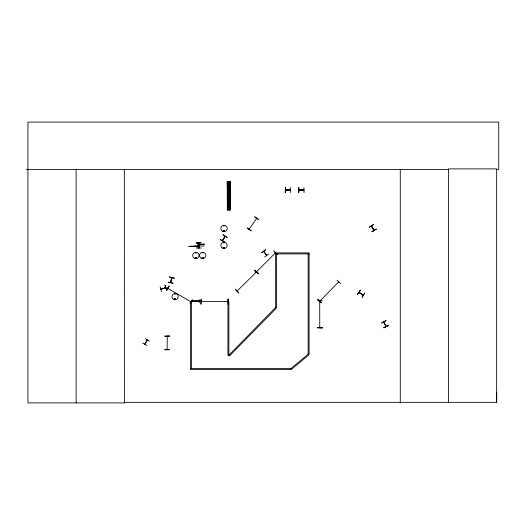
<?xml version="1.0" encoding="UTF-8"?>
<svg xmlns="http://www.w3.org/2000/svg" width="525" height="525" viewBox="0 0 525 525"><rect width="100%" height="100%" fill="white"/><g stroke="black" fill="none" stroke-linecap="round" stroke-linejoin="round"><path stroke-width="0.79" d="M496.296 169.437L498.75 169.437L498.75 122.102L27.943 122.102L27.943 402.898L124.399 402.898L124.333 402.347L496.657 402.347L496.729 392.195M200.038 301.252L200.038 300.812L191.697 300.753L191.618 301.192L200.662 301.416M386.118 326.366L383.736 322.061L385.934 326.55M168.19 288.658L167.823 288.415L191.041 301.836M170.664 282.509L170.796 282.148M171.754 277.679L171.609 278.217M170.428 282.463L171.721 277.745M174.805 294.039L175.343 293.967L174.838 294.098M174.779 298.988C175.724 297.885 175.088 300.28 174.786 298.817M175.534 298.988C173.821 300.398 175.645 297.176 175.304 299.375M195.398 257.67C196.442 259.298 196.192 256.581 195.549 257.473M195.536 257.703C196.343 259.022 196.009 256.495 195.608 257.946M202.958 252.912L202.46 252.709L202.912 252.971M223.762 225.855L224.3 225.783L223.794 225.921M224.326 230.882C223.853 229.576 223.493 231.945 224.378 230.803M223.768 242.648C224.516 243.692 224.004 241.644 223.86 242.898M223.598 247.551C224.739 249.401 224.227 245.798 223.617 247.912M224.326 247.748C223.853 246.442 223.493 248.811 224.378 247.669M249.08 229.274L256.725 218.256M256.587 218.466L256.882 218.426M319.712 301.252L338.71 281.853L338.356 282.214M319.732 327.213L319.738 327.561M169.418 277.056L174.28 278.283M171.931 277.712L170.684 282.535M170.677 282.601L171.983 277.725M172.968 283.198L168.046 282.168L172.961 283.211M266.733 255.275L263.734 251.383M256.233 272.219L255.721 272.377M256.915 271.648L256.436 271.865L275.428 252.866M275.5 253.083L275.271 253.345M144.756 344.144L147.243 339.865M147.387 340.069L144.926 344.341M225.035 236.407L222.39 240.601M371.523 226.104L373.905 230.278M373.728 229.976L374.167 230.232M374.135 230.186L371.418 226.085M161.418 289.144L160.919 289.065L165.657 287.746M165.172 287.628L165.683 287.503M202.433 257.644C202.827 259.081 203.155 256.587 202.407 257.873M223.617 230.56C223.972 232.463 224.989 229.681 223.716 230.488M228.664 194.532L228.992 195.083M228.644 209.705L228.972 209.167L228.592 209.134M228.093 301.717L227.561 301.724M285.488 189.938L286.046 189.938M290.017 190.129L290.404 190.168M298.942 189.938L299.434 190.129M303.47 190.129L303.857 190.168M166.399 290.364L169.102 286.132L166.379 290.358M166.596 290.476L169.043 286.099M189.899 303.929L192.399 299.578M146.98 345.509L142.623 343.028M149.494 341.165L145.162 338.625M224.608 241.959L220.297 239.387M222.941 234.8L227.168 237.523L222.928 234.819M237.156 290.981L256.187 272.239M256.469 271.753L256.823 271.464M275.546 253.057L275.074 253.148M319.705 300.805L320.047 300.49M357.466 294.269L360.248 290.095M357.669 294.407L360.406 290.2M363.097 295.253L359.159 292.281M364.691 293.062L362.086 297.353L364.632 293.022M254.73 216.884L258.871 219.719L254.75 216.858M251.239 230.777L247.104 227.942L251.219 230.81M196.042 253.017L195.674 252.65L196.002 253.083M196.074 258.005L196.074 257.585M203.083 258.018C200.898 258.385 204.087 256.508 202.696 258.248M201.731 301.711L201.252 301.724M228.099 301.521L227.548 301.521L228.001 301.724M285.475 190.116L290.522 190.116L285.593 189.912M298.922 190.116L303.975 190.116L299.047 189.912M191.599 301.238L191.074 301.416M235.397 289.321L238.77 293.042L235.371 289.347M254.586 270.126L258.28 273.689L254.513 270.362M273.899 250.963L277.279 254.691L273.886 250.983M255.727 272.423L256.115 272.022M317.796 299.348L321.379 302.859M336.984 280.153L340.581 283.651M320.066 300.49L319.712 300.851L319.764 327.666L319.758 327.16M338.5 282.338L338.835 281.978M319.942 301.304L319.961 300.812M264.633 256.889L268.754 254.034M167.908 288.238L168.348 288.488M373.616 224.477L369.397 227.207M369.377 227.181L373.603 224.457M372.041 231.794L376.248 229.044L372.035 231.774M371.936 231.617L376.267 229.077M385.987 320.637L381.596 323.072L385.973 320.611M383.814 327.607L388.336 325.434M198.831 245.746L198.831 245.188M160.132 286.775L161.49 291.611M164.929 285.2L166.76 289.879L164.994 285.18M160.991 289.288L165.782 287.707L161.044 289.229M227.417 183.061L229.924 183.035M227.423 183.98L229.937 183.953M227.443 185.364L229.95 185.332M227.45 186.585L229.963 186.559M227.469 187.963L229.976 187.937M227.535 193.882L230.042 193.856M227.122 194.283L230.462 194.25M227.122 194.388L230.468 194.355M228.592 194.499L228.992 194.519M227.351 195.274L230.252 195.228L230.107 181.643L227.207 181.683L227.351 195.274L227.266 181.683M229.222 196.284L230.107 196.278L230.193 209.869M227.207 196.317L229.911 196.291L230.081 209.869L229.884 196.278M227.417 197.695L229.924 197.669M227.423 198.621L229.937 198.588M227.443 199.999L229.95 199.966M227.45 201.219L229.963 201.193M227.469 202.598L229.976 202.571M227.535 208.517L230.042 208.491M227.122 208.917L230.462 208.884M227.122 209.022L230.468 208.989M228.598 209.744L228.992 209.738M230.252 209.862L227.351 209.908L227.266 196.317M228.086 299.099L228.382 301.967L228.342 299.099M201.344 301.717L201.744 301.521M317.343 300.818L322.357 300.713M227.601 301.521L228.001 301.494M228.132 304.113L228.099 299.099L228.178 301.967M322.363 327.902L317.343 327.679L322.363 327.928M317.343 327.718L322.357 327.685M169.673 336.046L164.66 336.19L169.673 336.033M26.25 169.634L27.943 169.627M27.943 169.437L448.468 169.437M298.659 187.517L298.686 192.537M303.962 187.517L304.027 192.537M285.541 189.938L290.404 189.886M298.994 189.938L303.857 189.912M290.509 192.537L290.581 187.517M196.147 242.918L201.167 242.885M203.556 244.204L199.369 244.493M198.128 244.282L199.369 244.282M198.128 244.42L203.556 244.493M198.378 245.188L198.936 245.188M198.378 245.392L198.936 245.392M198.378 245.536L198.936 245.536M198.831 245.693L198.378 245.641M198.378 245.746L198.936 245.746M193.961 245.995L203.792 245.995M198.325 246.107L198.811 246.389M198.811 246.159L190.588 246.337M195.031 246.396L188.724 246.343L198.811 246.337L198.325 246.389M196.147 247.971L201.167 248.01M275.651 253.897L309.1 253.897M201.292 301.521L228.053 301.521M190.483 368.596L290.837 368.596L308.123 354.244L309.1 354.244L309.1 252.919L275.651 252.919L275.651 307.414L276.623 307.414L276.623 253.897M199.041 300.11L199.552 300.11L199.008 300.175M199.021 300.523L199.572 300.53M199.119 301.284L199.612 301.291M199.087 301.521L199.638 301.527M199.067 301.868L199.657 301.875M199.106 301.941L199.618 301.947M266.582 255.452L263.688 251.409M202.696 257.342L203.149 257.795M175.081 299.44L174.628 298.988M371.667 225.953L371.903 226.327M373.951 230.337L371.392 226.039M169.483 276.806L174.333 278.106M167.081 349.584L167.311 336.23M220.165 239.61L224.51 242.117M363.208 295.188L358.975 292.438L363.142 295.28M317.94 299.197L321.51 302.722M254.573 270.139L258.234 273.735M254.441 270.277L258.103 273.866M230.042 181.643L230.193 195.234M229.904 181.643L230.055 195.234M229.773 181.643L229.924 195.234M229.714 181.65L229.865 195.234M229.622 183.245L229.668 186.441M229.688 188.042L229.753 195.234M229.773 196.278L229.865 209.869M229.445 181.65L229.589 195.241L229.399 181.65M229.661 201.075L229.635 197.879L229.609 201.082M229.688 202.676L229.753 209.869M229.628 202.676L229.707 209.869M229.3 183.251L229.287 186.447M229.294 188.048L229.418 193.64M229.445 196.284L229.543 209.875M229.34 201.082L229.3 197.886L229.274 201.082M229.353 202.683L229.425 209.075M229.189 195.241L228.421 195.248M229.294 202.683L229.373 209.075M229.189 209.875L228.421 209.882M228.106 183.277L228.126 186.473M228.099 188.068L228.204 193.666M228.093 197.912L228.139 201.108M228.218 208.3L228.145 202.702L228.158 208.3M228.047 197.912L228.08 201.108M227.725 183.277L227.745 186.473M227.765 188.075L227.889 193.673M227.889 196.311L228.06 209.902M227.607 183.277L227.653 186.48M227.732 193.673L227.66 188.075L227.666 193.673M227.725 193.876L227.745 195.261M227.771 197.912L227.811 201.108M227.889 208.307L227.824 202.709L227.837 208.307M227.542 181.683L227.594 186.48M227.725 197.912L227.745 201.108M227.404 181.683L227.522 195.274M227.542 196.317L227.64 201.114M227.607 202.709L227.732 208.307M227.725 208.51L227.745 209.895M496.657 402.347L496.657 168.893L448.468 168.893L448.468 402.347M400.273 169.437L400.273 402.898M308.123 253.897L308.123 354.244L308.746 354.998L291.46 369.344L290.837 368.596L290.837 369.567L190.483 369.567L190.483 301.691L191.461 301.691L191.461 368.596M298.869 187.517L298.869 192.537M285.423 187.517L285.423 192.537M204.665 243.725L204.665 244.978M203.556 243.725L203.556 244.978M201.167 242.957L196.147 242.957M199.218 242.957L199.192 247.971M198.936 242.957L198.936 247.971M198.102 242.957L198.122 247.971M124.327 169.437L124.399 402.898M76.138 169.437L76.138 402.898M228.172 187.123C228.88 189.243 229.812 185.601 228.172 187.123M228.172 201.757C228.88 203.877 229.812 200.235 228.172 201.757M225.067 236.316L222.541 240.686L225.113 236.342M275.691 307.414L228.88 355.215L227.909 355.215L227.909 301.691L228.88 301.691L228.88 355.215L229.582 355.898L276.386 308.096L275.691 307.414M265.696 249.664L261.745 252.774L265.696 249.664M388.303 325.369L383.926 327.83L388.303 325.369M201.219 299.099L200.977 304.119L201.219 299.099M169.68 349.637L164.666 349.762L169.68 349.604M285.488 187.517L285.239 192.537L285.488 187.517M200.773 301.192L190.962 301.416L200.773 301.192M228.06 195.267L227.916 181.676L228.014 195.267M227.574 209.908L227.404 196.317L227.522 209.908M198.371 247.971L198.378 242.957L198.345 247.971M222.449 231.21A3.176 3.176 0 0 0 227.207 228.46A3.176 3.176 0 0 0 222.449 225.711A3.176 3.176 0 0 0 222.449 231.21M222.449 248.069A3.176 3.176 0 0 0 227.207 245.326A3.176 3.176 0 0 0 222.449 242.576A3.176 3.176 0 0 0 222.449 248.069M173.512 299.348A3.13 3.13 0 0 0 178.211 296.638A3.13 3.13 0 0 0 173.512 293.928A3.13 3.13 0 0 0 173.512 299.348M201.108 258.195A3.176 3.176 0 0 0 205.866 255.445A3.176 3.176 0 0 0 201.108 252.702A3.176 3.176 0 0 0 201.108 258.195M194.276 258.195A3.176 3.176 0 0 0 199.041 255.445A3.176 3.176 0 0 0 194.276 252.702A3.176 3.176 0 0 0 194.276 258.195"/></g></svg>
